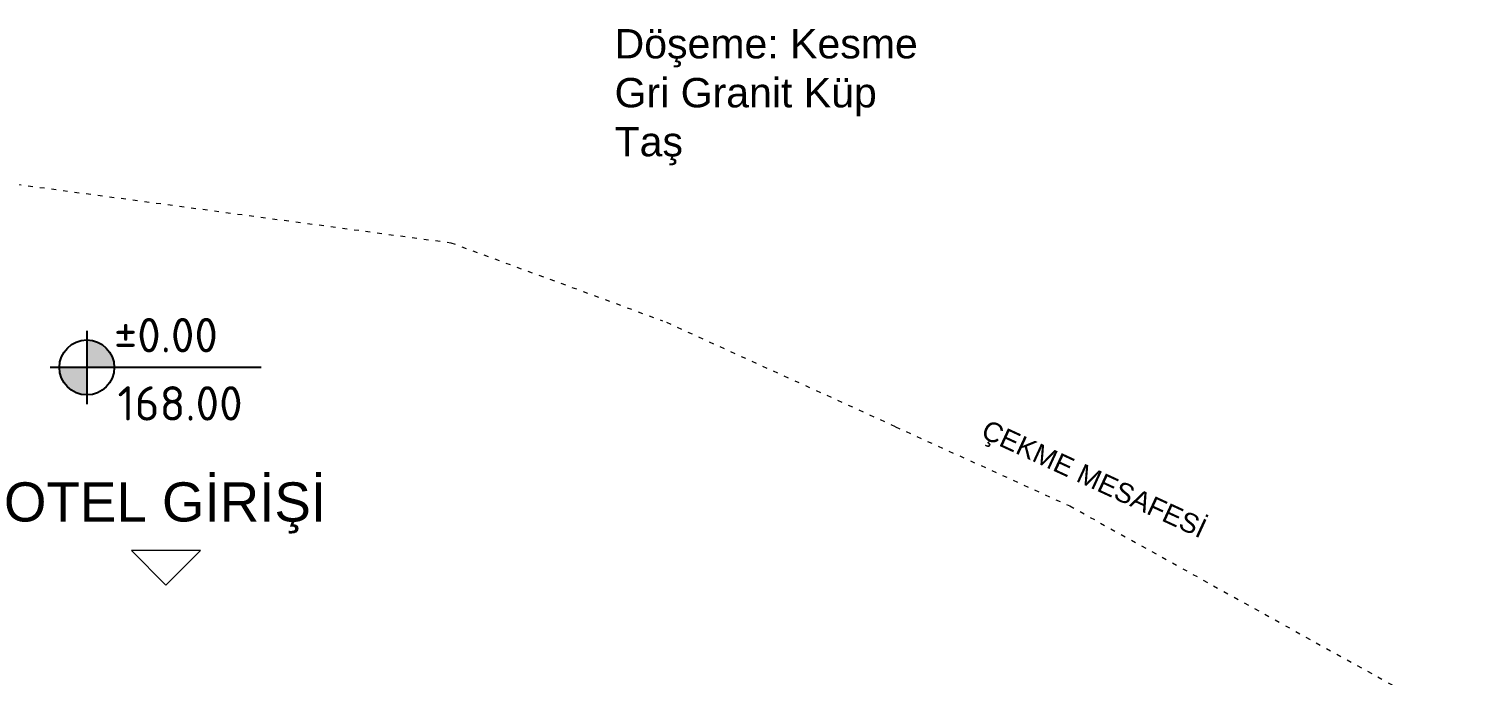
# Model space of a CAD drawing. Header units: millimetres. Extents: x 1443065 to 1517367, y 3763150 to 3779068.
# Drawn here: x 1477247 to 1478728, y 3770522 to 3771181 of the extents above; entities that cross this region are included whole.
import ezdxf
from ezdxf.enums import TextEntityAlignment as Align

# ---------------------------------------------------------------- set-up
doc = ezdxf.new("R2010")
doc.units = ezdxf.units.MM
doc.linetypes.add('ACAD_ISO03W100', pattern=[30, 12, -18])
doc.layers.add('m-YAZ_kot', color=7, linetype='Continuous')
doc.layers.add('MAHAL', color=52, linetype='Continuous', lineweight=13)
doc.layers.add('MERDIVEN', color=4, linetype='Continuous', lineweight=20)
doc.styles.add('mono', font='isocpeur.ttf')
doc.styles.get("Standard").update_dxf_attribs({"font": 'arial.ttf'})

# ---------------------------------------------------------------- blocks, each defined once
blk = doc.blocks.new('m-plankot')
h = blk.add_hatch(color=256)
h.paths.add_polyline_path([(0, 0.144), (0, 0), (0.144, 0, 0.414214)])
h.paths.add_polyline_path([(0, -0.144), (0, 0), (-0.144, 0, 0.414214)])
for p, q in [((0, 0.192), (0, -0.192)), ((0.9136, 0), (-0.192, 0))]:
    blk.add_line(p, q)
blk.add_circle((0, 0), 0.144)
blk.add_attdef('INCEKOT', (0.1868, 0.1), '', height=0.18)
blk.add_attdef('KABAKOT', text='', height=0.18).set_placement((0.1868, -0.1), align=Align.TOP_LEFT)

msp = doc.modelspace()

# ---------------------------------------------------------------- linework, layer by layer
at = {"layer": 'MAHAL'}
for p, q in [((1477387.4, 3770613.4), (1477352.1, 3770648.8)), ((1477422.8, 3770648.8), (1477352.1, 3770648.8)), ((1477387.4, 3770613.4), (1477422.8, 3770648.8))]:
    msp.add_line(p, q, dxfattribs=at)
at = {"layer": 'MERDIVEN', "linetype": 'ACAD_ISO03W100', "ltscale": 0.4}
for p, q in [((1476390.3, 3771136.6), (1477678.4, 3770963.2)), ((1477678.4, 3770963.2), (1477894.8, 3770883.5)), ((1478132.8, 3770775.2), (1477894.8, 3770883.5)), ((1478132.8, 3770775.2), (1478310.8, 3770694.3)), ((1478310.8, 3770694.3), (1478727.9, 3770462.8))]:
    msp.add_line(p, q, dxfattribs=at)

# ---------------------------------------------------------------- block references
at = {"layer": 'm-YAZ_kot'}
ref = msp.add_blockref('m-plankot', (1477306.6, 3770835.8), dxfattribs=dict(at, xscale=194.90625, yscale=194.90625, zscale=194.90625))
ref.add_attrib('KABAKOT', '168.00', dxfattribs={"layer": '0', "height": 35.08, "rotation": 0, "style": 'mono'}).set_placement((1477337.9, 3770771), align=Align.BOTTOM_LEFT)
ref.add_attrib('INCEKOT', '%%P0.00', dxfattribs={"layer": '0', "height": 35.08, "rotation": 0, "style": 'mono'}).set_placement((1477334.2, 3770840.7), align=Align.BOTTOM_LEFT)

# ---------------------------------------------------------------- texts
at = {"layer": 'MAHAL', "width": 338.841, "attachment_point": 7}
for s, insert, char_height in [('{\\f@Arial Unicode MS|b0|i0|c162|p34;Döşeme: Kesme Gri Granit Küp Taş}', (1477845.8, 3771042.2), 30), ('\\pt440;{\\f@Arial Unicode MS|b0|i0|c162|p34;OTEL G}İ{\\f@Arial Unicode MS|b0|i0|c162|p34;R}İŞİ', (1477221.9, 3770666.1), 40)]:
    msp.add_mtext(s, dxfattribs=dict(at, insert=insert, char_height=char_height))
at = {"layer": 'MAHAL', "insert": (1478216.3, 3770759.3), "char_height": 20, "width": 338.841, "attachment_point": 7, "rotation": 335.2411}
msp.add_mtext('\\pt220;{\\f@Arial Unicode MS|b0|i0|c162|p34;ÇEKME MESAFESİ}', dxfattribs=at)

doc.saveas('drawing.dxf')
